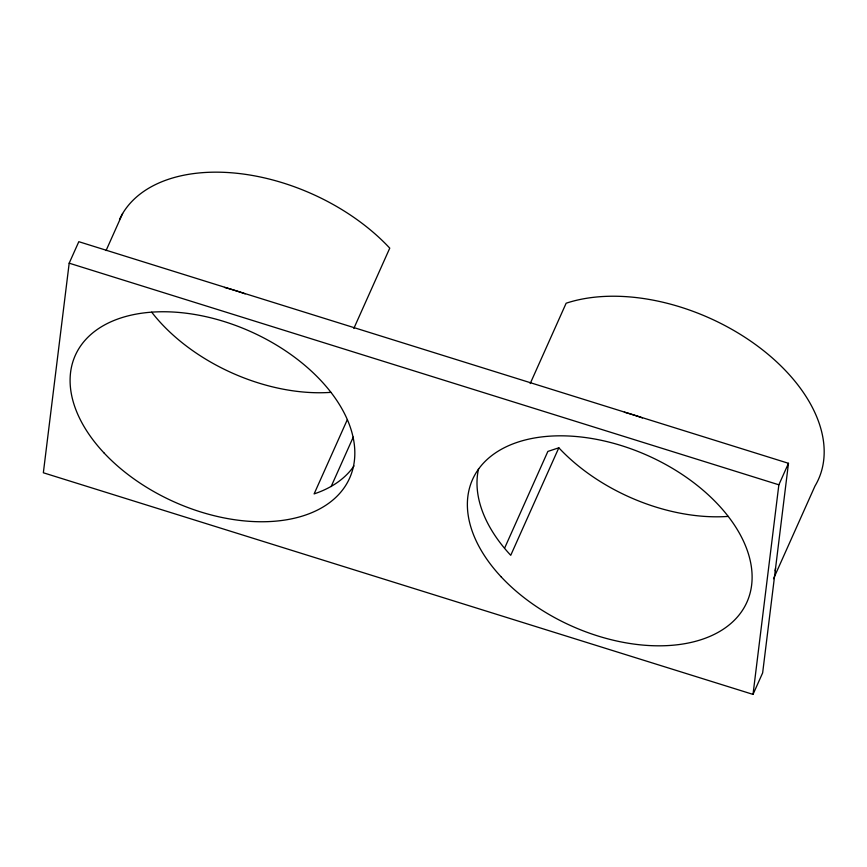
<?xml version="1.0" encoding="UTF-8"?>
<svg xmlns="http://www.w3.org/2000/svg" width="867" height="867" viewBox="0 0 867 867"><rect width="100%" height="100%" fill="white"/><g stroke="black" fill="none" stroke-linecap="round" stroke-linejoin="round"><path stroke-width="1.3" d="M69.187 263.178L43.35 472.775L753.022 694.391L762.646 672.89L788.482 463.303L78.81 241.687L69.187 263.178L778.859 484.805L753.022 694.391M106.056 250.585L122.637 213.51M353.823 328.463L389.76 248.146A165.434 102.761 24.1 0 0 237.211 173.313A165.434 102.761 24.1 0 0 119.505 219.438M347.277 419.758L314.114 493.897A150.273 93.343 24.1 0 0 354.007 465.937M331.14 486.55L353.248 437.12M530.214 383.539L566.14 303.222A165.434 102.761 24.1 0 1 756.739 345.445A165.434 102.761 24.1 0 1 814.98 486.051L773.527 578.733M504.757 547.803L547.868 451.425L558.825 447.795A150.273 93.343 24.1 0 0 728.237 516.407M558.825 447.795L510.739 555.303A150.273 93.343 24.1 0 1 478.617 468.592M778.859 484.805L788.482 463.303M224.477 287.421A165.434 102.761 24.1 0 1 245.144 293.859M624.403 412.204A165.434 102.761 24.1 0 1 642.425 417.927M775.564 568.091A165.434 102.761 24.1 0 1 775.174 570.8M330.956 392.35A150.273 93.343 24.1 0 1 151.692 312.163M103.834 452.737A150.273 93.343 24.1 0 0 346.475 484.187A150.273 93.343 24.1 0 0 187.077 313.334A150.273 93.343 24.1 0 0 103.834 452.737M501.115 576.804A150.273 93.343 24.1 0 0 743.756 608.255A150.273 93.343 24.1 0 0 584.358 437.401A150.273 93.343 24.1 0 0 501.115 576.804"/></g></svg>
